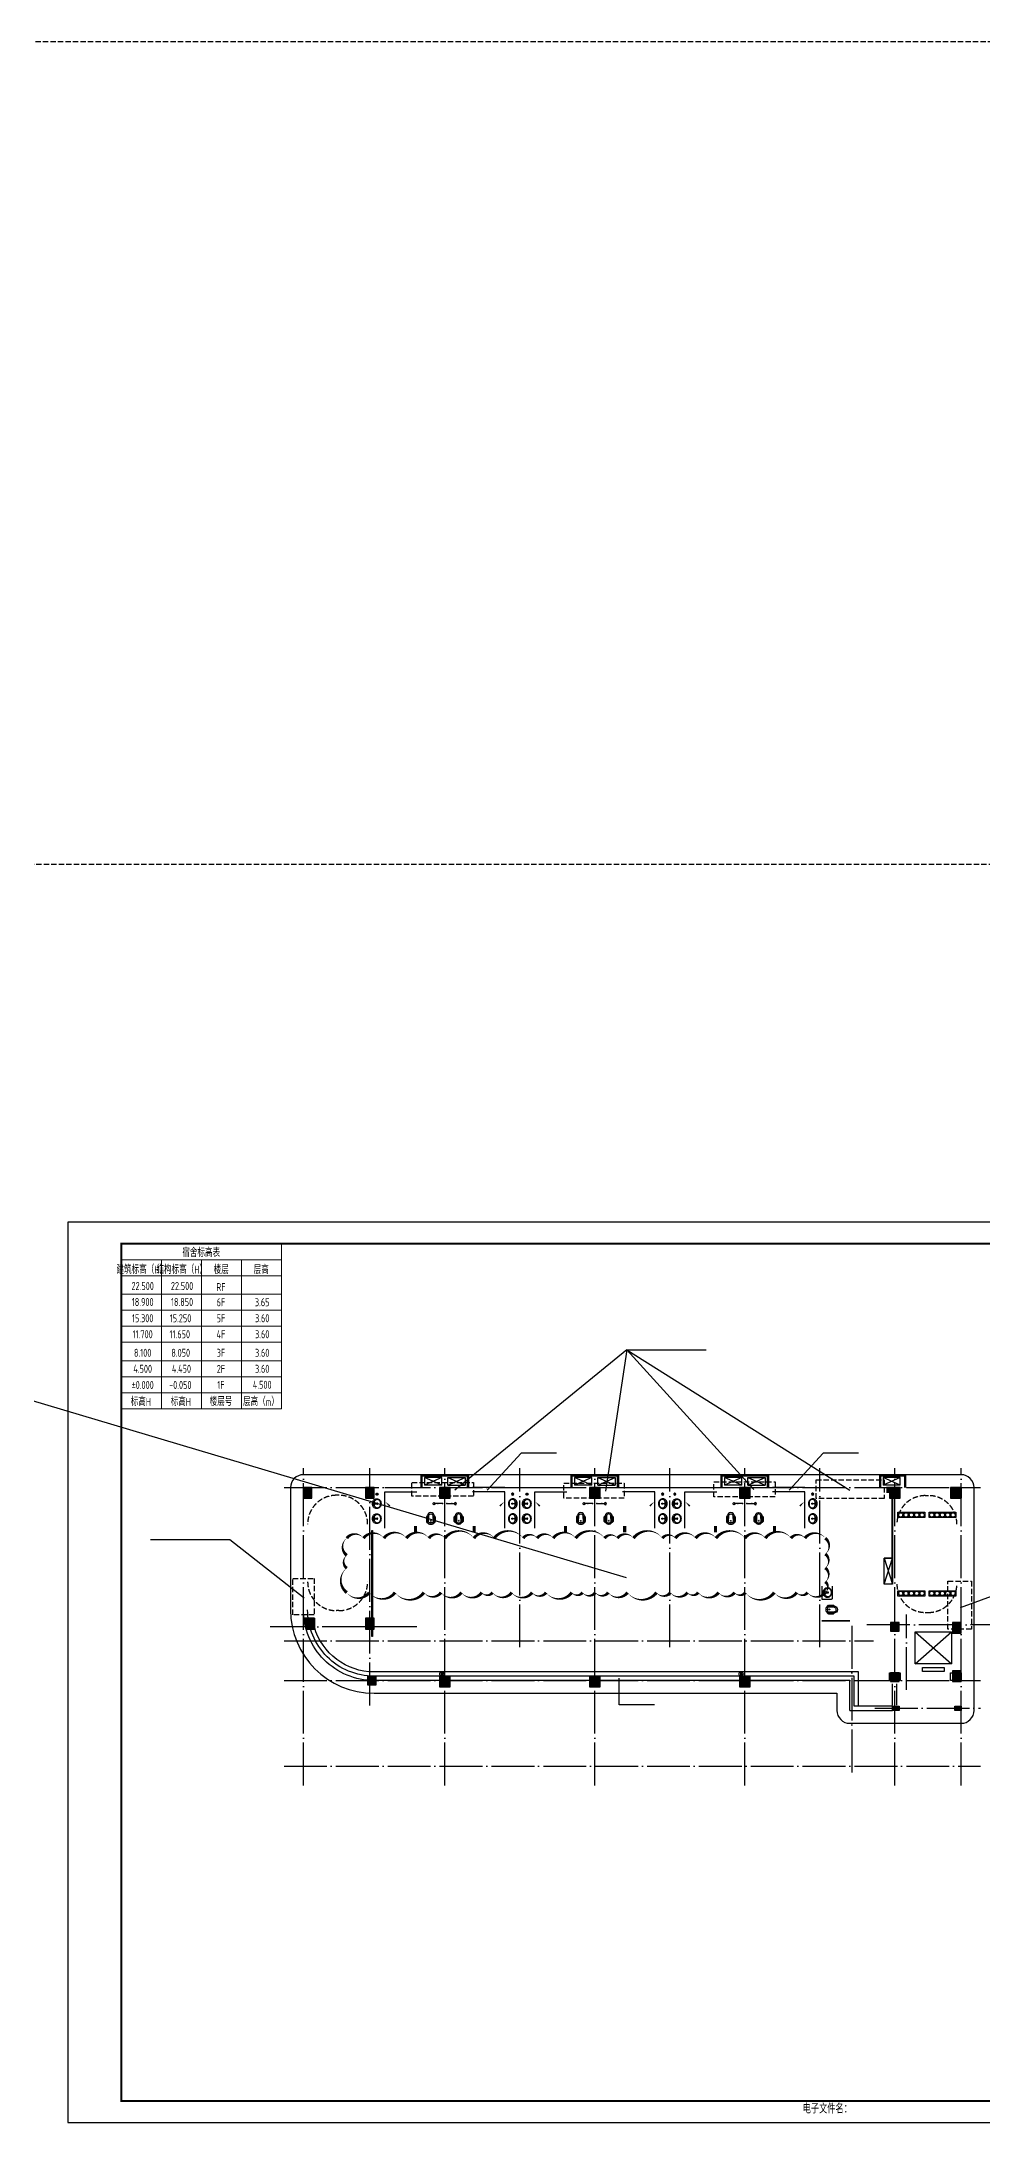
# Model space of a CAD drawing. Extents: x -1041549 to 749950, y -354245 to 17554.
# Drawn here: x -658428 to -614523, y -141716 to -44622 of the extents above; entities that cross this region are included whole.
import ezdxf
from ezdxf.enums import TextEntityAlignment as Align

# ---------------------------------------------------------------- set-up
doc = ezdxf.new("R2010")
doc.units = 0
doc.header["$LTSCALE"] = 1000
doc.header["$MEASUREMENT"] = 0
doc.linetypes.add('DASH', pattern=[0.35, 0.25, -0.1])
doc.linetypes.add('DOTE', pattern=[2.42, 2, -0.2, 0.02, -0.2])
for name, color, linetype in [('14', 1, 'Continuous'), ('AC', 252, 'Continuous'), ('DIM_SYMB', 3, 'Continuous'), ('DOTE', 1, 'Continuous'), ('EQUIP_地漏', 7, 'Continuous'), ('EQUIP_雨水斗', 7, 'Continuous'), ('EVTR', 2, 'Continuous'), ('K+T', 252, 'Continuous'), ('LATRINE', 6, 'Continuous'), ('LVTRY', 8, 'Continuous'), ('PUB_DIM', 3, 'Continuous'), ('PUB_HATCH', 8, 'Continuous'), ('PUB_TEXT', 7, 'Continuous'), ('PUB_TITLE', 4, 'Continuous'), ('WALL', 4, 'Continuous'), ('WINDOW', 3, 'Continuous'), ('柱线', 2, 'Continuous'), ('楼梯大样$0$A_STAR_LIFT(电梯扶梯)', 1, 'Continuous')]:
    doc.layers.add(name, color=color, linetype=linetype)
doc.layers.add('A-ANNO-TABS', color=46, linetype='Continuous', lineweight=9)
doc.layers.add('A-ANNO-TABS-TEXT', color=7, linetype='Continuous', lineweight=15)
doc.layers.add('DIM_MODI', color=6, linetype='Continuous', plot=False)
doc.styles.add('3-100', font='tssdeng.shx', dxfattribs={"width": 0.6, "bigfont": 'hztxt.shx'})
doc.styles.add('hztxt', font='romand_pkpm', dxfattribs={"bigfont": 'gbcbig'})

# ---------------------------------------------------------------- blocks, each defined once
blk = doc.blocks.new('$lvtry$00000168')
at = {"color": 0}
blk.add_line((0, 0), (0, -395), dxfattribs=at)
blk.add_arc((0, -395), 50, 121.03319, 58.96681, dxfattribs=at)
for p in [(0, 0), (0, -223)]:
    blk.add_point(p, dxfattribs=at)
blk = doc.blocks.new('$lvtry$00000203')
at = {"color": 0}
for p, q in [((-109, -134, 0), (-210, -128, 0)), ((-107, -166, 0), (-210, -166, 0)), ((-106, -197, 0), (-210, -197, 0)), ((-104, -227, 0), (-210, -227, 0)), ((-103, -258, 0), (-210, -258, 0)), ((-101, -289, 0), (-210, -289, 0)), ((-100, -320, 0), (-210, -320, 0)), ((-191, -354, 0), (-99, -345, 0)), ((-106, -103, 0), (-182, -88, 0)), ((-109, -124, 0), (-97, -382, 0)), ((48, -60, 0), (-48, -60, 0)), ((-4, -470, 0), (4, -470, 0)), ((97, -382, 0), (109, -124, 0)), ((191, -354, 0), (99, -345, 0)), ((100, -320, 0), (210, -320, 0)), ((101, -289, 0), (210, -289, 0)), ((103, -258, 0), (210, -258, 0)), ((104, -227, 0), (210, -227, 0)), ((106, -103, 0), (182, -88, 0)), ((106, -197, 0), (210, -197, 0)), ((107, -166, 0), (210, -166, 0)), ((109, -134, 0), (210, -128, 0))]:
    blk.add_line(p, q, dxfattribs=at)
at = {"color": 0, "elevation": 0}
blk.add_lwpolyline([(184, -360, 0.139709), (135, -448, -0.12003), (120, -477, -0.218108), (4, -530), (-4, -530, -0.218108), (-120, -477, -0.12003), (-135, -448, 0.139709), (-184, -360, 0.046574), (-191, -354, -0.248797), (-210, -318), (-210, -128, -0.218491), (-198, -101), (-90, -9, -0.179479), (-67, 0), (67, 0, -0.179479), (90, -9), (198, -101, -0.218491), (210, -128), (210, -318, -0.248797), (191, -354, 0.046574)], format="xyb", close=True, dxfattribs=at)
at = {"color": 0, "const_width": 3, "elevation": 0}
blk.add_lwpolyline([(49, -153, 1), (-49, -153, 1)], format="xyb", close=True, dxfattribs=at)
at = {"color": 0}
for centre, radius, start, end in [((-48, -121, 0), 61, 90, 182.693), ((-4, -377, 0), 92.8, 182.693, 270), ((4, -377, 0), 92.8, 270, 357.307), ((48, -121, 0), 61, 357.307, 90)]:
    blk.add_arc(centre, radius, start, end, dxfattribs=at)
for p in [(0, 0), (0, -153, 0)]:
    blk.add_point(p, dxfattribs=at)
blk = doc.blocks.new('$lvtry$00000179')
at = {"color": 0, "linetype": 'ByBlock'}
for p, q in [((-32, -102), (-92, -102)), ((-13, -178), (-40, -70)), ((35, -64), (-35, -64)), ((13, -178), (-13, -178)), ((40, -70), (13, -178)), ((92, -102), (32, -102))]:
    blk.add_line(p, q, dxfattribs=at)
blk.add_lwpolyline([(0, -406, 0.088425), (89, -391, 0.093738), (162, -347, 0.102376), (212, -280, 0.10945), (229, -203, 0.109452), (212, -127, 0.102376), (162, -60, 0.093738), (89, -16, 0.088423), (0, 0, 0.088427), (-89, -16, 0.093738), (-162, -60, 0.102376), (-212, -127, 0.109452), (-229, -203, 0.109451), (-212, -280, 0.102376), (-162, -347, 0.093738), (-89, -391, 0.088425)], format="xyb", close=True, dxfattribs=at)
for centre, radius in [((-64, -76), 20.4), ((-64, -76), 15.4), ((0, -229), 25.4), ((63, -76), 20.4), ((63, -76), 15.4)]:
    blk.add_circle(centre, radius, dxfattribs=at)
for centre, radius, start, end in [((-88, -229), 116, 151.0888, 180), ((-88, -229), 116, 180, 208.9112), ((-45, -252), 164, 126.8699, 151.0888), ((-45, -205), 164, 208.9112, 233.1301), ((-18, -288), 210, 123.90451, 126.8699), ((-18, -169), 210, 233.1301, 252.74206), ((-92, -178), 76.2, 90, 123.90451), ((0, -111), 270, 252.74206, 270), ((-35, -68), 5, 90, 194.03624), ((0, -111), 270, 270, 287.25794), ((35, -68), 5, 345.96376, 90), ((18, -169), 210, 287.25794, 306.8699), ((92, -178), 76.2, 57.74019, 90), ((45, -252), 164, 28.9112, 57.74019), ((45, -205), 164, 306.8699, 331.0888), ((88, -229), 116, 0, 28.9112), ((88, -229), 116, 331.0888, 0)]:
    blk.add_arc(centre, radius, start, end, dxfattribs=at)
at = {"color": 0}
for p in [(0, -76), (0, -229)]:
    blk.add_point(p, dxfattribs=at)
blk = doc.blocks.new('A$C545B6328')
at = {"layer": 'AC'}
for p, q in [((400, 450), (-400, 450)), ((-400, 450), (-400, 100)), ((400, 450), (-400, 100)), ((400, 100), (-400, 450)), ((400, 100), (-400, 100)), ((400, 100), (400, 450))]:
    blk.add_line(p, q, dxfattribs=at)
blk = doc.blocks.new('asgvava')
at = {"layer": 'LATRINE'}
for points in [[(-359868, 72627), (-359868, 72027), (-357668, 72027), (-357668, 72627)], [(-359818, 72627), (-359818, 72077), (-357718, 72077), (-357718, 72627)]]:
    blk.add_lwpolyline(points, dxfattribs=at)
at = {"xscale": -1, "rotation": 180}
blk.add_blockref('A$C545B6328', (-359312, 72610), dxfattribs=at)
at = {"rotation": 180}
blk.add_blockref('A$C545B6328', (-358224, 72610), dxfattribs=at)
blk = doc.blocks.new('$TwtSys$00000139')
at = {"color": 7}
for p, q in [((-19, 92, 0), (-19, -92, 0)), ((19, 92, 0), (19, -92, 0))]:
    blk.add_line(p, q, dxfattribs=at)
blk.add_circle((0, 0, 0), 93.8)
blk = doc.blocks.new('TUQ')
at = {"layer": '14', "style": 'hztxt', "width": 0.85}
blk.add_text('电子文件名：', height=450, rotation=359.99972, dxfattribs=at).set_placement((-24105, -584))
blk = doc.blocks.new('$TwtSys$00000141')
at = {"color": 8}
for p, q in [((-94, -180), (-10, -96)), ((-94, -180), (-10, -96)), ((-87, -223), (35, -101)), ((-87, -223), (35, -101)), ((-66, -254), (66, -122)), ((-66, -254), (66, -122)), ((-32, -275), (88, -155)), ((-32, -275), (88, -155)), ((11, -280), (92, -199)), ((11, -280), (92, -199))]:
    blk.add_line(p, q, dxfattribs=at)
blk.add_circle((0, -188), 94, dxfattribs=at)
blk.add_circle((0, -188), 94, dxfattribs=at)
blk = doc.blocks.new('dhgmdghm')
at = {"layer": '楼梯大样$0$A_STAR_LIFT(电梯扶梯)'}
for points in [[(1368204, 5589), (1367954, 5589), (1367954, 5839), (1368204, 5839)], [(1368204, 5339), (1367954, 5339), (1367954, 5589), (1368204, 5589)], [(1368204, 5089), (1367954, 5089), (1367954, 5339), (1368204, 5339)], [(1368204, 4839), (1367954, 4839), (1367954, 5089), (1368204, 5089)], [(1368204, 4589), (1367954, 4589), (1367954, 4839), (1368204, 4839)]]:
    blk.add_lwpolyline(points, close=True, dxfattribs=at)
for centre in [(1368079, 5714), (1368079, 5464), (1368079, 5214), (1368079, 4964), (1368079, 4714)]:
    blk.add_circle(centre, 100, dxfattribs=at)
blk = doc.blocks.new('A$Cde7966d8')
for p, q in [((0, 273), (0, 0)), ((80, 273), (80, 0))]:
    blk.add_line(p, q)
at = {"color": 1}
blk.add_line((40, 273), (40, 0), dxfattribs=at)
blk = doc.blocks.new('4层以上墙柱模板')
at = {"layer": '柱线', "color": 6}
for points in [[(-1111089, -374273), (-1110689, -374273), (-1110689, -373773), (-1111089, -373773)], [(-1108189, -374273), (-1107789, -374273), (-1107789, -373773), (-1108189, -373773)], [(-1104739, -374273), (-1104239, -374273), (-1104239, -373773), (-1104739, -373773)], [(-1097739, -374273), (-1097239, -374273), (-1097239, -373773), (-1097739, -373773)], [(-1090739, -374273), (-1090239, -374273), (-1090239, -373773), (-1090739, -373773)], [(-1083739, -374273), (-1083239, -374273), (-1083239, -373773), (-1083739, -373773)], [(-1080889, -374273), (-1080389, -374273), (-1080389, -373773), (-1080889, -373773)], [(-1108189, -380373), (-1107789, -380373), (-1107789, -379873), (-1108189, -379873)], [(-1083689, -380473), (-1083289, -380473), (-1083289, -380073), (-1083689, -380073)], [(-1080789, -380573), (-1080389, -380573), (-1080389, -380073), (-1080789, -380073)], [(-1083689, -382823), (-1083289, -382823), (-1083289, -382423), (-1083689, -382423)], [(-1080789, -382823), (-1080389, -382823), (-1080389, -382323), (-1080789, -382323)], [(-1108089, -382973), (-1107689, -382973), (-1107689, -382573), (-1108089, -382558)], [(-1104739, -383073), (-1104239, -383073), (-1104239, -382573), (-1104739, -382573)], [(-1097739, -383073), (-1097239, -383073), (-1097239, -382573), (-1097739, -382573)], [(-1090739, -383073), (-1090239, -383073), (-1090239, -382573), (-1090739, -382573)]]:
    blk.add_lwpolyline(points, close=True, dxfattribs=at)
for points in [[(-1110563, -379873), (-1111064, -379873)], [(-1110963, -380373), (-1110990, -380273), (-1111023, -380144), (-1111064, -379873)], [(-1110563, -379873), (-1110563, -380373), (-1110963, -380373)]]:
    blk.add_lwpolyline(points, dxfattribs=at)
blk = doc.blocks.new('A$C322525fa')
at = {"layer": 'PUB_HATCH'}
for points in [[(0, 8800), (400, 8800), (400, 9300), (0, 9300)], [(3300, 9300), (2900, 9300), (2900, 8800), (3300, 8800)], [(6350, 8800), (6850, 8800), (6850, 9300), (6350, 9300)], [(13350, 8800), (13850, 8800), (13850, 9300), (13350, 9300)], [(20350, 8800), (20850, 8800), (20850, 9300), (20350, 9300)], [(27350, 8800), (27850, 8800), (27850, 9300), (27350, 9300)], [(30200, 8800), (30700, 8800), (30700, 9300), (30200, 9300)], [(3300, 3200), (2900, 3200), (2900, 2700), (3300, 2700)], [(27800, 2600), (27800, 3000), (27400, 3000), (27400, 2600)], [(30700, 2500), (30700, 3000), (30300, 3000), (30300, 2500)], [(3400, 100), (3400, 500), (3000, 515), (3000, 100)], [(6850, 0), (6850, 500), (6350, 500), (6350, 0)], [(13850, 0), (13850, 500), (13350, 500), (13350, 0)], [(20850, 0), (20850, 500), (20350, 500), (20350, 0)], [(27800, 250), (27800, 650), (27400, 650), (27400, 250)], [(30700, 250), (30700, 750), (30300, 750), (30300, 250)]]:
    blk.add_hatch(color=7, dxfattribs=at).paths.add_polyline_path(points)
blk.add_solid([(24, 3200), (525, 3200), (125, 2700), (525, 2700)])
at = {"layer": 'WALL'}
for points in [[(0, 8800), (400, 8800), (400, 9300), (0, 9300)], [(3300, 9300), (2900, 9300), (2900, 8800), (3300, 8800)], [(6350, 8800), (6850, 8800), (6850, 9300), (6350, 9300)], [(13350, 8800), (13850, 8800), (13850, 9300), (13350, 9300)], [(20350, 8800), (20850, 8800), (20850, 9300), (20350, 9300)], [(27350, 8800), (27850, 8800), (27850, 9300), (27350, 9300)], [(3300, 3200), (2900, 3200), (2900, 2700), (3300, 2700)], [(27800, 2600), (27800, 3000), (27400, 3000), (27400, 2600)], [(30700, 2500), (30700, 3000), (30300, 3000), (30300, 2500)], [(3400, 100), (3400, 500), (3000, 515), (3000, 100)], [(6850, 0), (6850, 500), (6350, 500), (6350, 0)], [(13850, 0), (13850, 500), (13350, 500), (13350, 0)], [(20850, 0), (20850, 500), (20350, 500), (20350, 0)], [(27800, 250), (27800, 650), (27400, 650), (27400, 250)], [(30700, 250), (30700, 750), (30300, 750), (30300, 250)]]:
    blk.add_lwpolyline(points, close=True, dxfattribs=at)
blk.add_lwpolyline([(125, 2700), (525, 2700), (525, 3200), (24, 3200, 0.039187), (125, 2700, -0.123047)], format="xyb", dxfattribs=at)
blk.add_blockref('4层以上墙柱模板', (1111089, 383073))

msp = doc.modelspace()

# ---------------------------------------------------------------- hatches: boundary and pattern name
h = msp.add_hatch()
h.set_pattern_fill('ANSI31', color=256, scale=25)
h.set_pattern_definition([(45, (-244286.666, -201421.753), (-28.0633004, 28.0633004), [])])
h.paths.add_polyline_path([(-618732.4, -112595.3), (-618712.4, -112595.3), (-618712.4, -116595.3), (-618732.4, -116595.3)])
h = msp.add_hatch()
h.set_pattern_fill('ANSI31', color=256, scale=25)
h.set_pattern_definition([(45, (-268566.666, -203871.753), (-28.0633004, 28.0633004), [])])
h.paths.add_polyline_path([(-643012.4, -114095.3), (-642992.4, -114095.3), (-642992.4, -119045.3), (-643012.4, -119045.3)])

# ---------------------------------------------------------------- linework, layer by layer
at = {"color": 2}
for p, q in [((-642412.4, -112095.3), (-640912.4, -112095.3)), ((-642412.4, -112295.3), (-640912.4, -112295.3)), ((-636812.4, -112095.3), (-638312.4, -112095.3)), ((-636812.4, -112295.3), (-638312.4, -112295.3)), ((-635412.4, -112095.3), (-633912.4, -112095.3)), ((-635412.4, -112295.3), (-633912.4, -112295.3)), ((-631312.4, -112095.3), (-629812.4, -112095.3)), ((-629812.4, -112295.3), (-631312.4, -112295.3)), ((-628412.4, -112095.3), (-626912.4, -112095.3)), ((-628412.4, -112295.3), (-626912.4, -112295.3)), ((-622812.4, -112095.3), (-624312.4, -112095.3)), ((-622812.4, -112295.3), (-624312.4, -112295.3))]:
    msp.add_line(p, q, dxfattribs=at)
for p, q in [((-618712.4, -122245.3), (-618712.4, -121245.3)), ((-618512.4, -122245.3), (-618512.4, -121245.3))]:
    msp.add_line(p, q)
at = {"color": 3}
for p, q in [((-618712.4, -122295.3), (-620512.4, -122295.3)), ((-620712.4, -122495.3), (-618712.4, -122495.3))]:
    msp.add_line(p, q, dxfattribs=at)
at = {"color": 2, "linetype": 'DASH'}
for points in [[(-673417.4, -44622.5), (-557625.2, -44622.5), (-557625.2, -83027), (-673417.4, -83027)], [(-641147.2, -111860.2), (-638271.6, -111860.2), (-638271.6, -112489.7), (-641147.2, -112489.7)], [(-634052.1, -111892.4), (-631243, -111892.4), (-631243, -112586.3), (-634052.1, -112586.3)], [(-627058.9, -111822), (-624187.9, -111822), (-624187.9, -112533.8), (-627058.9, -112533.8)], [(-622285.9, -111727.3), (-619104.9, -111727.3), (-619104.9, -112611.6), (-622285.9, -112611.6)], [(-646703.8, -116334.5), (-645704.7, -116334.5), (-645704.7, -118027.8), (-646703.8, -118027.8)], [(-616132.7, -116463), (-615035.8, -116463), (-615035.8, -118701.3), (-616132.7, -118701.3)]]:
    msp.add_lwpolyline(points, close=True, dxfattribs=at)
msp.add_lwpolyline([(-621312.4, -121695.3), (-621312.4, -122495.3, 0.4142136), (-620712.4, -123095.3), (-615512.4, -123095.3, 0.4142136), (-614912.4, -122495.3), (-614912.4, -112095.3, 0.4142136), (-615512.4, -111495.3), (-646212.4, -111495.3, 0.4142136), (-646812.4, -112095.3), (-646812.4, -117795.3, 0.4142135), (-642912.4, -121695.3), (-621312.4, -121695.3)], format="xyb")
for points in [[(-618412.4, -112595.3), (-618812.4, -112595.3), (-618812.4, -112095.3), (-618412.4, -112095.3)], [(-618732.4, -112595.3), (-618712.4, -112595.3), (-618712.4, -116595.3), (-618732.4, -116595.3)], [(-615912.4, -112095.3), (-615512.4, -112095.3), (-615512.4, -112595.3), (-615912.4, -112595.3)], [(-643012.4, -114095.3), (-642992.4, -114095.3), (-642992.4, -119045.3), (-643012.4, -119045.3)], [(-618362.4, -121095.3), (-618862.4, -121095.3), (-618862.4, -120745.3), (-618362.4, -120745.3)], [(-616012.4, -120745.3), (-615512.4, -120745.3), (-615512.4, -121095.3), (-616012.4, -121095.3)], [(-618712.4, -122295.3), (-618412.4, -122295.3), (-618412.4, -122495.3), (-618712.4, -122495.3)], [(-615812.4, -122295.3), (-615512.4, -122295.3), (-615512.4, -122495.3), (-615812.4, -122495.3)]]:
    msp.add_lwpolyline(points, close=True)
at = {"color": 3}
for points in [[(-620712.4, -122495.3), (-620712.4, -121095.3), (-642912.4, -121095.3, -0.4142136), (-646212.4, -117795.3, 9.0321414)], [(-620512.4, -122295.3), (-620512.4, -120895.3), (-642912.4, -120895.3, -0.4142136), (-646012.4, -117795.3, -0.4142136)]]:
    msp.add_lwpolyline(points, format="xyb", dxfattribs=at)
at = {"color": 5}
msp.add_lwpolyline([(-620312.4, -122295.3), (-620312.4, -120695.3), (-642912.4, -120695.3, -0.3345303), (-645699.9, -118595.3, -0.3345303)], format="xyb", dxfattribs=at)
for points in [[(-618712.4, -122295.3), (-618412.4, -122295.3), (-618712.4, -122495.3), (-618412.4, -122495.3)], [(-615812.4, -122295.3), (-615512.4, -122295.3), (-615812.4, -122495.3), (-615512.4, -122495.3)]]:
    msp.add_solid(points)
at = {"layer": 'A-ANNO-TABS'}
for p, q in [((-654703.5, -108417.8), (-654703.5, -100716.3)), ((-654703.5, -101462.9), (-647236.9, -101462.9)), ((-652836.9, -108417.8), (-652836.9, -101462.9)), ((-650970.2, -108417.8), (-650970.2, -101462.9)), ((-649103.5, -108417.8), (-649103.5, -101462.9)), ((-654703.5, -102209.6), (-647236.9, -102209.6)), ((-654703.5, -103073.7), (-647236.9, -103073.7)), ((-654703.5, -103820.4), (-647236.9, -103820.4)), ((-654703.5, -104567), (-647236.9, -104567)), ((-654703.5, -105313.7), (-647236.9, -105313.7)), ((-654703.5, -106177.8), (-647236.9, -106177.8)), ((-654703.5, -106924.4), (-647236.9, -106924.4)), ((-654703.5, -107671.1), (-647236.9, -107671.1))]:
    msp.add_line(p, q, dxfattribs=at)
for points in [[(-647236.9, -108417.8), (-647236.9, -100716.3), (-654703.5, -100716.3)], [(-647236.9, -108417.8), (-654703.5, -108417.8)]]:
    msp.add_lwpolyline(points, dxfattribs=at)
at = {"layer": 'DIM_MODI'}
msp.add_lwpolyline([(-644184.3, -114456.9, 0, 150, 0.5), (-644184.3, -115256.9, 0, 150, 0.5), (-644184.3, -115856.9, 0, 150, 0.5), (-644184.3, -116992.5, 0, 150, 0.5), (-643134.3, -116992.5, 0, 150, 0.5), (-641934.3, -116992.5, 0, 150, 0.5), (-640584.3, -116992.5, 0, 150, 0.5), (-639784.3, -116992.5, 0, 150, 0.5), (-638834.3, -116992.5, 0, 150, 0.5), (-637884.3, -116992.5, 0, 150, 0.5), (-637384.3, -116992.5, 0, 150, 0.5), (-636484.3, -116992.5, 0, 150, 0.5), (-635534.3, -116992.5, 0, 150, 0.5), (-634884.3, -116992.5, 0, 150, 0.5), (-633684.3, -116992.5, 0, 150, 0.5), (-633184.3, -116992.5, 0, 150, 0.5), (-632584.3, -116992.5, 0, 150, 0.5), (-631984.3, -116992.5, 0, 150, 0.5), (-631084.3, -116992.5, 0, 150, 0.5), (-629734.3, -116992.5, 0, 150, 0.5), (-629084.3, -116992.5, 0, 150, 0.5), (-628284.3, -116992.5, 0, 150, 0.5), (-627784.3, -116992.5, 0, 150, 0.5), (-626834.3, -116992.5, 0, 150, 0.5), (-626084.3, -116992.5, 0, 150, 0.5), (-625584.3, -116992.5, 0, 150, 0.5), (-624234.3, -116992.5, 0, 150, 0.5), (-623184.3, -116992.5, 0, 150, 0.5), (-622684.3, -116992.5, 0, 150, 0.5), (-621856.9, -116992.5, 0, 150, 0.5), (-621856.9, -116492.5, 0, 150, 0.5), (-621856.9, -115842.5, 0, 150, 0.5), (-621856.9, -115192.5, 0, 150, 0.5), (-621856.9, -114456.9, 0, 150, 0.5), (-622806.9, -114456.9, 0, 150, 0.5), (-623456.9, -114456.9, 0, 150, 0.5), (-624656.9, -114456.9, 0, 150, 0.5), (-625606.9, -114456.9, 0, 150, 0.5), (-626956.9, -114456.9, 0, 150, 0.5), (-627906.9, -114456.9, 0, 150, 0.5), (-628856.9, -114456.9, 0, 150, 0.5), (-629456.9, -114456.9, 0, 150, 0.5), (-630806.9, -114456.9, 0, 150, 0.5), (-631556.9, -114456.9, 0, 150, 0.5), (-632156.9, -114456.9, 0, 150, 0.5), (-633506.9, -114456.9, 0, 150, 0.5), (-634556.9, -114456.9, 0, 150, 0.5), (-635306.9, -114456.9, 0, 150, 0.5), (-635956.9, -114456.9, 0, 150, 0.5), (-637306.9, -114456.9, 0, 150, 0.5), (-638256.9, -114456.9, 0, 150, 0.5), (-639606.9, -114456.9, 0, 150, 0.5), (-640356.9, -114456.9, 0, 150, 0.5), (-641406.9, -114456.9, 0, 150, 0.5), (-642456.9, -114456.9, 0, 150, 0.5), (-643406.9, -114456.9, 0, 150, 0.5)], format="xyseb", close=True, dxfattribs=at)
at = {"layer": 'DIM_SYMB'}
for points in [[(-641872.7, -113253.9, 0, 0, 0), (-642396.1, -112748.1, 0, 80, 0), (-642180.4, -112956.6, 0, 0, 0)], [(-637352.1, -113253.9, 0, 0, 0), (-636828.7, -112748.1, 0, 80, 0), (-637044.5, -112956.6, 0, 0, 0)], [(-634872.7, -113253.9, 0, 0, 0), (-635396.1, -112748.1, 0, 80, 0), (-635180.4, -112956.6, 0, 0, 0)], [(-630352.1, -113253.9, 0, 0, 0), (-629828.7, -112748.1, 0, 80, 0), (-630044.5, -112956.6, 0, 0, 0)], [(-627872.7, -113253.9, 0, 0, 0), (-628396.1, -112748.1, 0, 80, 0), (-628180.4, -112956.6, 0, 0, 0)], [(-623352.1, -113253.9, 0, 0, 0), (-622828.7, -112748.1, 0, 80, 0), (-623044.5, -112956.6, 0, 0, 0)]]:
    msp.add_lwpolyline(points, format="xyseb", dxfattribs=at)
at = {"layer": 'DOTE', "linetype": 'DOTE'}
for p, q in [((-646212.4, -125995.3), (-646212.4, -111195.3)), ((-643112.4, -122258.6), (-643112.4, -111195.3)), ((-639612.4, -125995.3), (-639612.4, -111195.3)), ((-636112.4, -119543.7), (-636112.4, -111195.3)), ((-632612.4, -125995.3), (-632612.4, -111195.3)), ((-629112.4, -119543.7), (-629112.4, -111195.3)), ((-625612.4, -125995.3), (-625612.4, -111195.3)), ((-622112.4, -119543.7), (-622112.4, -111195.3)), ((-618612.4, -125995.3), (-618612.4, -111195.3)), ((-615512.4, -125995.3), (-615512.4, -111195.3)), ((-647112.4, -112095.3), (-614612.4, -112095.3)), ((-618062.4, -121536.2), (-618062.4, -118009.9)), ((-640915, -118595.3), (-647901.9, -118595.3)), ((-647112.4, -119245.3), (-619606.4, -119245.3)), ((-620612.4, -118545.3), (-620612.4, -125477.4)), ((-613077.2, -118495.3), (-620064.1, -118495.3)), ((-647112.4, -121095.3), (-614612.4, -121095.3)), ((-619538.1, -122395.3), (-614612.4, -122395.3)), ((-647112.4, -125095.3), (-614612.4, -125095.3))]:
    msp.add_line(p, q, dxfattribs=at)
at = {"layer": 'EVTR'}
for p, q in [((-617662.4, -120320.3), (-617662.4, -118820.3)), ((-617662.4, -118820.3), (-615962.4, -118820.3)), ((-617662.4, -120320.3), (-615962.4, -118820.3)), ((-617662.4, -118820.3), (-615962.4, -120320.3)), ((-615962.4, -118820.3), (-615962.4, -120320.3)), ((-615962.4, -120320.3), (-617662.4, -120320.3)), ((-617322.4, -120670.3), (-617322.4, -120495.3)), ((-617322.4, -120495.3), (-616302.4, -120495.3)), ((-616302.4, -120670.3), (-617322.4, -120670.3)), ((-616302.4, -120495.3), (-616302.4, -120670.3))]:
    msp.add_line(p, q, dxfattribs=at)
at = {"layer": 'K+T', "linetype": 'DASH'}
for p, q in [((-644552.4, -112455.3), (-644672.4, -112455.3)), ((-617187.4, -112470.3), (-617037.4, -112470.3)), ((-644552.4, -117835.3), (-644672.4, -117835.3)), ((-617187.4, -117920.3), (-617037.4, -117920.3))]:
    msp.add_line(p, q, dxfattribs=at)
at = {"layer": 'K+T'}
for p, q in [((-622012.4, -118295.3), (-620712.4, -118295.3)), ((-622012.4, -118315.3), (-620712.4, -118315.3))]:
    msp.add_line(p, q, dxfattribs=at)
msp.add_lwpolyline([(-619112.4, -116595.3), (-619112.4, -115395.3), (-618712.4, -115395.3), (-618712.4, -116595.3), (-619112.4, -116595.3), (-618712.4, -115395.3), (-619112.4, -115395.3), (-618712.4, -116595.3)], dxfattribs=at)
at = {"layer": 'K+T', "linetype": 'DASH'}
for centre, radius, start, end in [((-644672.4, -113795.3), 1340, 90, 180), ((-644552.4, -113795.3), 1340, 0, 90), ((-617187.4, -113795.3), 1325, 90, 180), ((-617037.4, -113795.3), 1325, 0, 90), ((-644672.4, -116495.3), 1340, 180, 270), ((-644552.4, -116495.3), 1340, 270, 0), ((-617187.4, -116595.3), 1325, 180, 270), ((-617037.4, -116595.3), 1325, 270, 0)]:
    msp.add_arc(centre, radius, start, end, dxfattribs=at)
at = {"layer": 'LATRINE'}
for points in [[(-619312.4, -112095.3), (-619312.4, -111495.3), (-618112.4, -111495.3), (-618112.4, -112095.3)], [(-619262.4, -112095.3), (-619262.4, -111545.3), (-618162.4, -111545.3), (-618162.4, -112095.3)]]:
    msp.add_lwpolyline(points, dxfattribs=at)
at = {"layer": 'LVTRY'}
for p, q in [((-642412.4, -113995.3), (-642412.4, -112295.3)), ((-636812.4, -113995.3), (-636812.4, -112295.3)), ((-635412.4, -113995.3), (-635412.4, -112295.3)), ((-629812.4, -113995.3), (-629812.4, -112295.3)), ((-628412.4, -113995.3), (-628412.4, -112295.3)), ((-622812.4, -113995.3), (-622812.4, -112295.3))]:
    msp.add_line(p, q, dxfattribs=at)
msp.add_lwpolyline([(-622012.4, -116695.3), (-622012.4, -117295.3), (-621562.4, -117295.3, 0.4142136), (-621512.4, -117245.3), (-621512.4, -116695.3)], format="xyb", dxfattribs=at)
at = {"layer": 'PUB_DIM'}
for p, q in [((-636048.2, -110486.6), (-637632.5, -112217.9)), ((-634400.4, -110486.6), (-636048.2, -110486.6)), ((-621951.7, -110486.6), (-623535.9, -112217.9)), ((-620303.9, -110486.6), (-621951.7, -110486.6)), ((-631476.3, -122233.2), (-631476.3, -120987.5)), ((-629828.4, -122233.2), (-631476.3, -122233.2))]:
    msp.add_line(p, q, dxfattribs=at)
at = {"layer": 'PUB_TEXT', "color": 2}
msp.add_line((-740242.4, -83828.1), (-631144.4, -116288.7), dxfattribs=at)
at = {"layer": 'PUB_TITLE'}
msp.add_lwpolyline([(-657203.5, -141716.3), (-597803.5, -141716.3), (-597803.5, -99716.3), (-657203.5, -99716.3)], close=True, dxfattribs=at)
at = {"layer": 'PUB_TITLE', "const_width": 100}
msp.add_lwpolyline([(-654703.5, -140716.3), (-598803.5, -140716.3), (-598803.5, -100716.3), (-654703.5, -100716.3)], close=True, dxfattribs=at)
at = {"layer": 'WINDOW'}
for p, q in [((-631123.5, -105668.5), (-639141, -112209.4)), ((-631123.5, -105668.5), (-632104.6, -112260.5)), ((-631123.5, -105668.5), (-627416.8, -105668.5)), ((-631123.5, -105668.5), (-625185.5, -112184.7)), ((-631123.5, -105668.5), (-620715.3, -112208.7)), ((-653350.5, -114516.7), (-649643.7, -114516.7)), ((-649643.7, -114516.7), (-646178.9, -117232.3)), ((-612194.2, -116473.3), (-615558.4, -117712.9))]:
    msp.add_line(p, q, dxfattribs=at)

# ---------------------------------------------------------------- block references
at = {"xscale": -1, "rotation": 180}
for p in [(-280844.2, -39468.5), (-273844.2, -39468.5), (-266844.2, -39468.5)]:
    msp.add_blockref('asgvava', p, dxfattribs=at)
for name, p in [('A$C545B6328', (-618756.2, -112078.1)), ('A$C322525fa', (-646212.4, -121395.3)), ('A$Cde7966d8', (-618977.2, -112333.6)), ('A$Cde7966d8', (-641023.4, -114171.4)), ('A$Cde7966d8', (-638283.4, -114171.4)), ('A$Cde7966d8', (-634024.3, -114171.4)), ('A$Cde7966d8', (-631265.8, -114171.4)), ('A$Cde7966d8', (-627024.7, -114171.4)), ('A$Cde7966d8', (-624276.9, -114171.4))]:
    msp.add_blockref(name, p)
at = {"rotation": 270}
for p in [(-623051.5, 1254708.3), (-621601.5, 1254708.3), (-623051.5, 1251048.3), (-621601.5, 1251048.3)]:
    msp.add_blockref('dhgmdghm', p, dxfattribs=at)
at = {"layer": '14'}
msp.add_blockref('TUQ', (-598803.5, -140716.3), dxfattribs=at)
at = {"layer": 'EQUIP_地漏', "yscale": 0.5319148936170213, "zscale": 0.5319148936170213}
for p, xscale, rotation in [((-642678.5, -112398.7), 0.5319148936170213, 270), ((-636546.4, -112398.7), -0.5319148936170213, 90), ((-635678.5, -112398.7), 0.5319148936170213, 270), ((-629546.4, -112398.7), -0.5319148936170213, 90), ((-628978.1, -112398.7), -0.5319148936170213, 90), ((-622546.4, -112398.7), -0.5319148936170213, 90)]:
    msp.add_blockref('$TwtSys$00000141', p, dxfattribs=dict(at, xscale=xscale, rotation=rotation))
at = {"layer": 'EQUIP_雨水斗'}
for p in [(-639754.9, -120794), (-625787.7, -120789.8)]:
    msp.add_blockref('$TwtSys$00000139', p, dxfattribs=at)
at = {"layer": 'LVTRY', "xscale": -1}
for name, p, rotation in [('$lvtry$00000179', (-642992.4, -112845.3), 90), ('$lvtry$00000179', (-635992.4, -112845.3), 90), ('$lvtry$00000179', (-628992.4, -112845.3), 90), ('$lvtry$00000179', (-642992.4, -113545.3), 90), ('$lvtry$00000203', (-640262.4, -113795.3), 180), ('$lvtry$00000168', (-639712.4, -112845.3), 270), ('$lvtry$00000179', (-635992.4, -113545.3), 90), ('$lvtry$00000203', (-633262.4, -113795.3), 180), ('$lvtry$00000168', (-632712.4, -112845.3), 270), ('$lvtry$00000179', (-628992.4, -113545.3), 90), ('$lvtry$00000203', (-626262.4, -113795.3), 180), ('$lvtry$00000168', (-625712.4, -112845.3), 270), ('$lvtry$00000179', (-621959.5, -116991.6), 90)]:
    msp.add_blockref(name, p, dxfattribs=dict(at, rotation=rotation))
at = {"layer": 'LVTRY'}
for name, p, rotation in [('$lvtry$00000179', (-636232.4, -112845.3), 270), ('$lvtry$00000179', (-629232.4, -112845.3), 270), ('$lvtry$00000179', (-622232.4, -112845.3), 270), ('$lvtry$00000168', (-639512.4, -112845.3), 90.00000000000003), ('$lvtry$00000203', (-638962.4, -113795.3), 180), ('$lvtry$00000179', (-636232.4, -113545.3), 270), ('$lvtry$00000168', (-632512.4, -112845.3), 90.00000000000003), ('$lvtry$00000203', (-631962.4, -113795.3), 180), ('$lvtry$00000179', (-629232.4, -113545.3), 270), ('$lvtry$00000168', (-625512.4, -112845.3), 90.00000000000003), ('$lvtry$00000203', (-624962.4, -113795.3), 180), ('$lvtry$00000179', (-622232.4, -113545.3), 270), ('$lvtry$00000203', (-621812.4, -117786.5, 0), 89.99999999999999)]:
    msp.add_blockref(name, p, dxfattribs=dict(at, rotation=rotation))

# ---------------------------------------------------------------- texts
at = {"layer": 'A-ANNO-TABS-TEXT', "style": '3-100', "width": 0.7}
for s, p in [('宿舍标高表', (-650979.1, -101094.6)), ('建筑标高（H）', (-653757, -101884.1)), ('结构标高（H）', (-651890.3, -101884.1)), ('楼层', (-650046.5, -101889.5)), ('层高', (-648179.8, -101889.5)), ('22.500', (-653710.4, -102687.1)), ('22.500', (-651871.8, -102687.1)), ('RF', (-650058.1, -102740.3)), ('18.900', (-653710.4, -103433.7)), ('18.850', (-651871.8, -103433.7)), ('6F', (-650058.1, -103447)), ('3.65', (-648132.8, -103447)), ('15.300', (-653710.4, -104193.7)), ('11.700', (-653710.4, -104940.4)), ('11.650', (-651976.8, -104940.4)), ('15.250', (-651944.2, -104193.7)), ('4F', (-650058.1, -104940.4)), ('5F', (-650058.1, -104193.7)), ('3.60', (-648132.8, -104193.7)), ('3.60', (-648132.8, -104940.4)), ('8.100', (-653710.4, -105804.4)), ('8.050', (-651935.3, -105804.4)), ('3F', (-650058.1, -105804.4)), ('3.60', (-648132.8, -105804.4)), ('4.500', (-653710.4, -106551.1)), ('4.450', (-651901, -106551.1)), ('2F', (-650058.1, -106558.4)), ('3.60', (-648132.8, -106551.1)), ('%%P0.000', (-653710.4, -107305.1)), ('-0.050', (-651955.1, -107305.1)), ('1F', (-650058.1, -107305.1)), ('4.500', (-648132.8, -107297.8)), ('标高H', (-653795, -108051.7)), ('标高H', (-651928.4, -108051.7)), ('楼层号', (-650058.1, -108044.4)), ('层高（m）', (-648191.5, -108049))]:
    msp.add_text(s, height=373.33, dxfattribs=at).set_placement(p, align=Align.MIDDLE)

doc.saveas('drawing.dxf')
